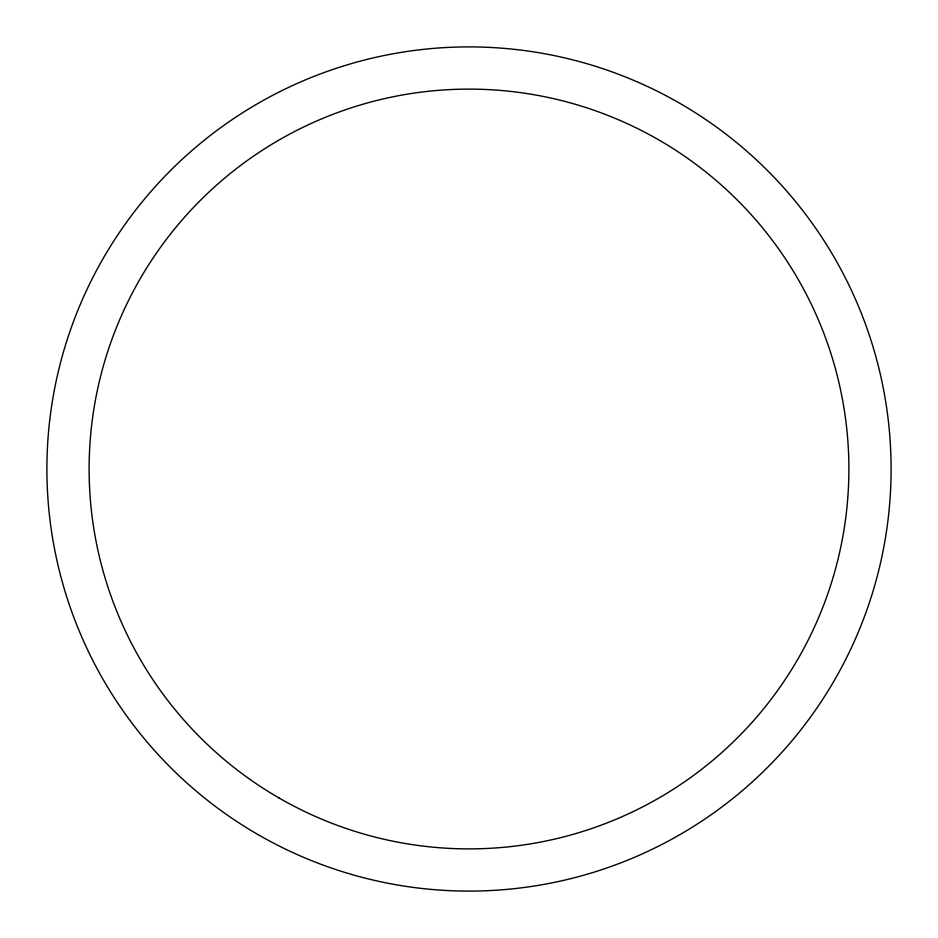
<?xml version="1.0" encoding="UTF-8"?>
<svg xmlns="http://www.w3.org/2000/svg" width="938" height="938" viewBox="0 0 938 938"><rect width="100%" height="100%" fill="white"/><g stroke="black" fill="none" stroke-linecap="round" stroke-linejoin="round"><path stroke-width="1.41" d="M257.95 834.55A422.1 422.1 0 0 0 891.1 469A422.1 422.1 0 0 0 257.95 103.45A422.1 422.1 0 0 0 257.95 834.55M279.055 797.992A379.89 379.89 0 0 0 848.89 469A379.89 379.89 0 0 0 279.055 140.008A379.89 379.89 0 0 0 279.055 797.992"/></g></svg>
